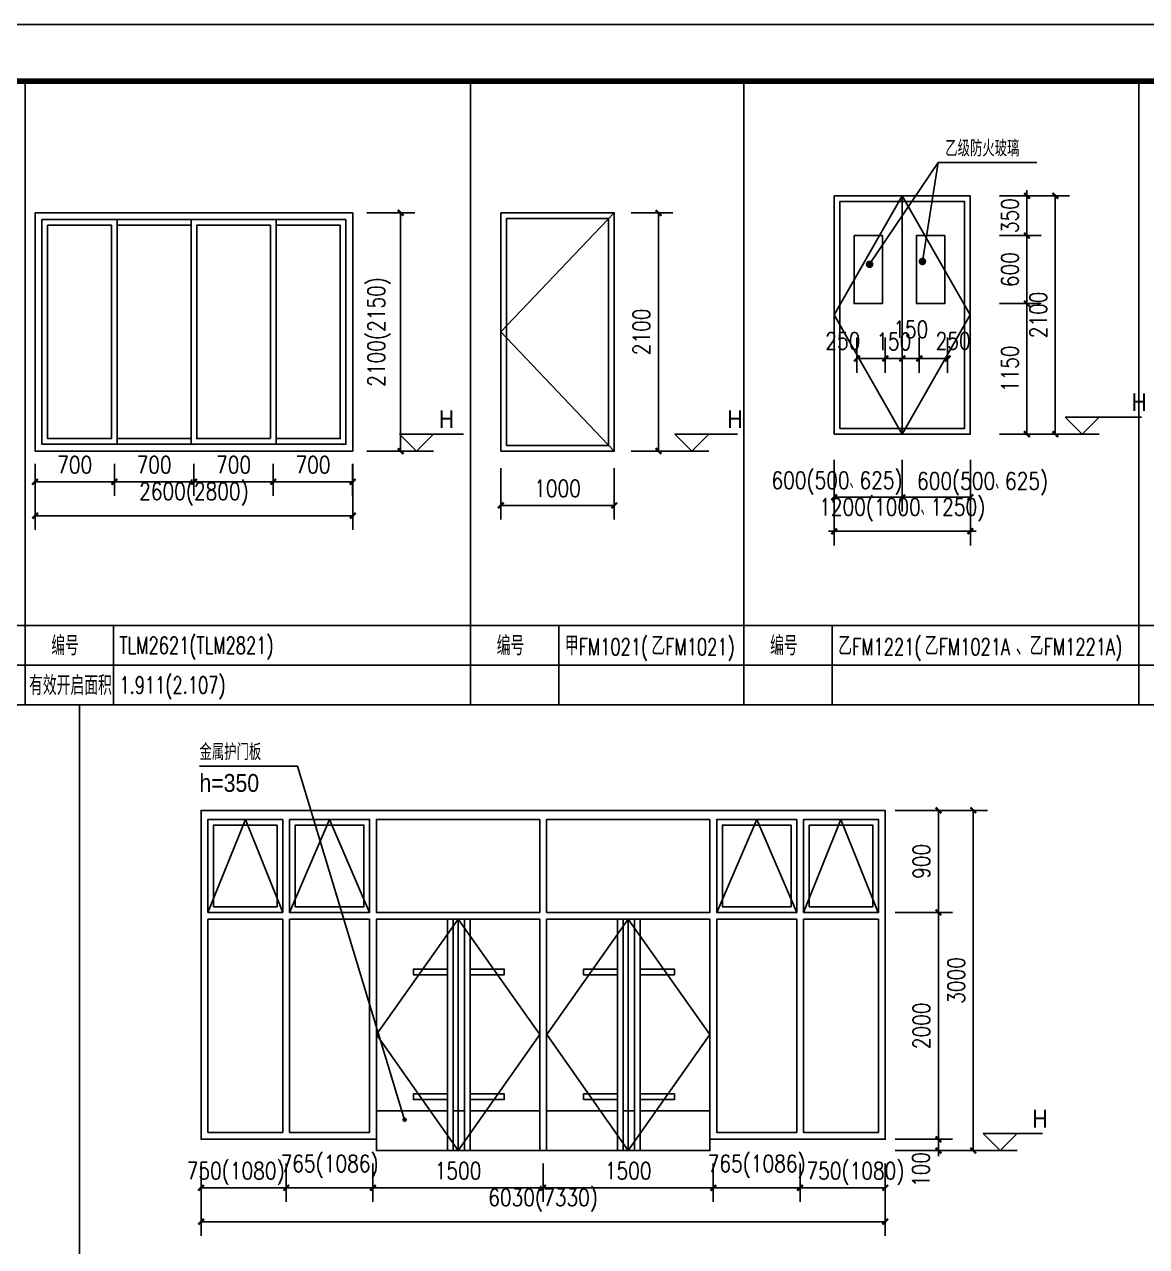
# Model space of a CAD drawing. Extents: x 718358 to 1668613, y -348838 to -159582.
# Drawn here: x 939145 to 949036, y -248117 to -237341 of the extents above; entities that cross this region are included whole.
import ezdxf

# ---------------------------------------------------------------- set-up
doc = ezdxf.new("R2010")
doc.units = 0
doc.header["$LTSCALE"] = 1000
for name, color, linetype in [('建--门窗线', 4, 'Continuous'), ('建-图框', 4, 'Continuous'), ('建-墙体', 2, 'Continuous'), ('建-尺寸', 73, 'Continuous'), ('建-引出', 3, 'Continuous'), ('建-标高', 3, 'Continuous'), ('建-符号', 3, 'Continuous'), ('建-符号说明', 7, 'Continuous'), ('建-表格', 7, 'Continuous'), ('立面中线', 7, 'Continuous')]:
    doc.layers.add(name, color=color, linetype=linetype)
doc.styles.add('_TCH_DIM', font='gt单线西文.shx', dxfattribs={"width": 0.8, "bigfont": 'gt单线中文.shx'})
doc.styles.add('_TCH_WDTABLE', font='SIMPLEX', dxfattribs={"bigfont": 'GBCBIG'})
doc.styles.add('DIM_FONT', font='SIMPLEX.shx', dxfattribs={"width": 0.8, "bigfont": 'GBCBIG.shx'})
doc.dimstyles.new('DIMN50', dxfattribs={"dimscale": 0.5, "dimtxt": 300, "dimasz": 100, "dimexe": 250, "dimexo": 300, "dimgap": 150, "dimtad": 1, "dimdec": 0, "dimzin": 0, "dimdsep": 46, "dimtxsty": 'DIM_FONT', "dimblk": 'ARCHTICK', "dimcen": 0.09, "dimdle": 1, "dimclrt": 7, "dimazin": 2, "dimtfac": 1, "dimtdec": 0, "dimtix": 1, "dimtmove": 2, "dimatfit": 3, "dimldrblk": 'ARCHTICK', "dimfxl": 1, "dimtolj": 1, "dimtzin": 0, "dimarcsym": 0})

# ---------------------------------------------------------------- blocks, each defined once
blk = doc.blocks.new('_ArchTick')
at = {"color": 0, "linetype": 'ByBlock', "const_width": 0.4}
blk.add_lwpolyline([(-0.5, -0.5), (0.5, 0.5)], dxfattribs=at)
blk = doc.blocks.new('*D2385')
at = {"layer": 'Defpoints', "color": 0, "transparency": 16777216}
for p in [(942012, -239003), (942461, -239003), (942012, -241103)]:
    blk.add_point(p, dxfattribs=at)
at = {"layer": '建-尺寸', "color": 0, "lineweight": -2, "transparency": 16777216}
for p, q in [((942162, -239003), (942586, -239003)), ((942461, -241103), (942461, -239002)), ((942162, -241103), (942586, -241103))]:
    blk.add_line(p, q, dxfattribs=at)
at = {"layer": '建-尺寸', "color": 0, "lineweight": -2, "transparency": 16777216, "xscale": 50, "yscale": 50, "zscale": 50}
for p, rotation in [((942461, -239003), 90), ((942461, -241103), 270)]:
    blk.add_blockref('_ArchTick', p, dxfattribs=dict(at, rotation=rotation))
at = {"layer": '建-尺寸', "color": 7, "transparency": 16777216, "insert": (942272, -240053), "char_height": 150, "attachment_point": 5, "rotation": 90, "style": 'DIM_FONT'}
blk.add_mtext('\\A1;2100(2150)', dxfattribs=at)
blk = doc.blocks.new('*D2386')
at = {"layer": 'Defpoints', "color": 0, "transparency": 16777216}
for p in [(941338, -241066), (942038, -241066), (942038, -241374)]:
    blk.add_point(p, dxfattribs=at)
at = {"layer": '建-尺寸', "color": 0, "lineweight": -2, "transparency": 16777216}
for p, q in [((941338, -241216), (941338, -241499)), ((942038, -241216), (942038, -241499)), ((941338, -241374), (942039, -241374))]:
    blk.add_line(p, q, dxfattribs=at)
at = {"layer": '建-尺寸', "color": 0, "lineweight": -2, "transparency": 16777216, "xscale": 50, "yscale": 50, "zscale": 50, "rotation": 180}
blk.add_blockref('_ArchTick', (941338, -241374), dxfattribs=at)
at = {"layer": '建-尺寸', "color": 0, "lineweight": -2, "transparency": 16777216, "xscale": 50, "yscale": 50, "zscale": 50}
blk.add_blockref('_ArchTick', (942038, -241374), dxfattribs=at)
at = {"layer": '建-尺寸', "color": 7, "transparency": 16777216, "insert": (941688, -241224), "char_height": 150, "attachment_point": 5, "style": 'DIM_FONT'}
blk.add_mtext('\\A1;700', dxfattribs=at)
blk = doc.blocks.new('*D2387')
at = {"layer": 'Defpoints', "color": 0, "transparency": 16777216}
for p in [(940639, -241066), (941338, -241066), (941338, -241374)]:
    blk.add_point(p, dxfattribs=at)
at = {"layer": '建-尺寸', "color": 0, "lineweight": -2, "transparency": 16777216}
for p, q in [((940639, -241216), (940639, -241499)), ((941338, -241216), (941338, -241499)), ((940638, -241374), (941339, -241374))]:
    blk.add_line(p, q, dxfattribs=at)
at = {"layer": '建-尺寸', "color": 0, "lineweight": -2, "transparency": 16777216, "xscale": 50, "yscale": 50, "zscale": 50, "rotation": 180}
blk.add_blockref('_ArchTick', (940639, -241374), dxfattribs=at)
at = {"layer": '建-尺寸', "color": 0, "lineweight": -2, "transparency": 16777216, "xscale": 50, "yscale": 50, "zscale": 50}
blk.add_blockref('_ArchTick', (941338, -241374), dxfattribs=at)
at = {"layer": '建-尺寸', "color": 7, "transparency": 16777216, "insert": (940988, -241224), "char_height": 150, "attachment_point": 5, "style": 'DIM_FONT'}
blk.add_mtext('\\A1;700', dxfattribs=at)
blk = doc.blocks.new('*D2388')
at = {"layer": 'Defpoints', "color": 0, "transparency": 16777216}
for p in [(939938, -241066), (940639, -241066), (940639, -241374)]:
    blk.add_point(p, dxfattribs=at)
at = {"layer": '建-尺寸', "color": 0, "lineweight": -2, "transparency": 16777216}
for p, q in [((939938, -241216), (939938, -241499)), ((940639, -241216), (940639, -241499)), ((939938, -241374), (940639, -241374))]:
    blk.add_line(p, q, dxfattribs=at)
at = {"layer": '建-尺寸', "color": 0, "lineweight": -2, "transparency": 16777216, "xscale": 50, "yscale": 50, "zscale": 50, "rotation": 180}
blk.add_blockref('_ArchTick', (939938, -241374), dxfattribs=at)
at = {"layer": '建-尺寸', "color": 0, "lineweight": -2, "transparency": 16777216, "xscale": 50, "yscale": 50, "zscale": 50}
blk.add_blockref('_ArchTick', (940639, -241374), dxfattribs=at)
at = {"layer": '建-尺寸', "color": 7, "transparency": 16777216, "insert": (940288, -241224), "char_height": 150, "attachment_point": 5, "style": 'DIM_FONT'}
blk.add_mtext('\\A1;700', dxfattribs=at)
blk = doc.blocks.new('*D2389')
at = {"layer": 'Defpoints', "color": 0, "transparency": 16777216}
for p in [(939238, -241066), (939938, -241066), (939938, -241374)]:
    blk.add_point(p, dxfattribs=at)
at = {"layer": '建-尺寸', "color": 0, "lineweight": -2, "transparency": 16777216}
for p, q in [((939238, -241216), (939238, -241499)), ((939938, -241216), (939938, -241499)), ((939238, -241374), (939939, -241374))]:
    blk.add_line(p, q, dxfattribs=at)
at = {"layer": '建-尺寸', "color": 0, "lineweight": -2, "transparency": 16777216, "xscale": 50, "yscale": 50, "zscale": 50, "rotation": 180}
blk.add_blockref('_ArchTick', (939238, -241374), dxfattribs=at)
at = {"layer": '建-尺寸', "color": 0, "lineweight": -2, "transparency": 16777216, "xscale": 50, "yscale": 50, "zscale": 50}
blk.add_blockref('_ArchTick', (939938, -241374), dxfattribs=at)
at = {"layer": '建-尺寸', "color": 7, "transparency": 16777216, "insert": (939588, -241224), "char_height": 150, "attachment_point": 5, "style": 'DIM_FONT'}
blk.add_mtext('\\A1;700', dxfattribs=at)
blk = doc.blocks.new('*D2390')
at = {"layer": 'Defpoints', "color": 0, "transparency": 16777216}
for p in [(939239, -241066), (942039, -241066), (942039, -241673)]:
    blk.add_point(p, dxfattribs=at)
at = {"layer": '建-尺寸', "color": 0, "lineweight": -2, "transparency": 16777216}
for p, q in [((939239, -241216), (939239, -241798)), ((942039, -241216), (942039, -241798)), ((939238, -241673), (942039, -241673))]:
    blk.add_line(p, q, dxfattribs=at)
at = {"layer": '建-尺寸', "color": 0, "lineweight": -2, "transparency": 16777216, "xscale": 50, "yscale": 50, "zscale": 50, "rotation": 180}
blk.add_blockref('_ArchTick', (939239, -241673), dxfattribs=at)
at = {"layer": '建-尺寸', "color": 0, "lineweight": -2, "transparency": 16777216, "xscale": 50, "yscale": 50, "zscale": 50}
blk.add_blockref('_ArchTick', (942039, -241673), dxfattribs=at)
at = {"layer": '建-尺寸', "color": 7, "transparency": 16777216, "insert": (940639, -241483), "char_height": 150, "attachment_point": 5, "style": 'DIM_FONT'}
blk.add_mtext('\\A1;2600(2800)', dxfattribs=at)
blk = doc.blocks.new('*D2391')
at = {"layer": 'Defpoints', "color": 0, "transparency": 16777216}
for p in [(943344, -241103), (944344, -241103), (944344, -241582)]:
    blk.add_point(p, dxfattribs=at)
at = {"layer": '建-尺寸', "color": 0, "lineweight": -2, "transparency": 16777216}
for p, q in [((943344, -241253), (943344, -241707)), ((944344, -241253), (944344, -241707)), ((943343, -241582), (944344, -241582))]:
    blk.add_line(p, q, dxfattribs=at)
at = {"layer": '建-尺寸', "color": 0, "lineweight": -2, "transparency": 16777216, "xscale": 50, "yscale": 50, "zscale": 50, "rotation": 180}
blk.add_blockref('_ArchTick', (943344, -241582), dxfattribs=at)
at = {"layer": '建-尺寸', "color": 0, "lineweight": -2, "transparency": 16777216, "xscale": 50, "yscale": 50, "zscale": 50}
blk.add_blockref('_ArchTick', (944344, -241582), dxfattribs=at)
at = {"layer": '建-尺寸', "color": 7, "transparency": 16777216, "insert": (943844, -241432), "char_height": 150, "attachment_point": 5, "style": 'DIM_FONT'}
blk.add_mtext('\\A1;1000', dxfattribs=at)
blk = doc.blocks.new('*D2392')
at = {"layer": 'Defpoints', "color": 0, "transparency": 16777216}
for p in [(944344, -239003), (944734, -239003), (944344, -241103)]:
    blk.add_point(p, dxfattribs=at)
at = {"layer": '建-尺寸', "color": 0, "lineweight": -2, "transparency": 16777216}
for p, q in [((944494, -239003), (944859, -239003)), ((944734, -241103), (944734, -239002)), ((944494, -241103), (944859, -241103))]:
    blk.add_line(p, q, dxfattribs=at)
at = {"layer": '建-尺寸', "color": 0, "lineweight": -2, "transparency": 16777216, "xscale": 50, "yscale": 50, "zscale": 50}
for p, rotation in [((944734, -239003), 90), ((944734, -241103), 270)]:
    blk.add_blockref('_ArchTick', p, dxfattribs=dict(at, rotation=rotation))
at = {"layer": '建-尺寸', "color": 7, "transparency": 16777216, "insert": (944584, -240053), "char_height": 150, "attachment_point": 5, "rotation": 90, "style": 'DIM_FONT'}
blk.add_mtext('\\A1;2100', dxfattribs=at)
blk = doc.blocks.new('*D2393')
at = {"layer": 'Defpoints', "color": 0, "transparency": 16777216}
for p in [(947841, -238853), (948232, -238853), (947841, -240953)]:
    blk.add_point(p, dxfattribs=at)
at = {"layer": '建-尺寸', "color": 0, "lineweight": -2, "transparency": 16777216}
for p, q in [((947991, -238853), (948357, -238853)), ((948232, -240953), (948232, -238852)), ((947991, -240953), (948357, -240953))]:
    blk.add_line(p, q, dxfattribs=at)
at = {"layer": '建-尺寸', "color": 0, "lineweight": -2, "transparency": 16777216, "xscale": 50, "yscale": 50, "zscale": 50}
for p, rotation in [((948232, -238853), 90), ((948232, -240953), 270)]:
    blk.add_blockref('_ArchTick', p, dxfattribs=dict(at, rotation=rotation))
at = {"layer": '建-尺寸', "color": 7, "transparency": 16777216, "insert": (948082, -239903), "char_height": 150, "attachment_point": 5, "rotation": 90, "style": 'DIM_FONT'}
blk.add_mtext('\\A1;2100', dxfattribs=at)
blk = doc.blocks.new('*D2394')
at = {"layer": 'Defpoints', "color": 0, "transparency": 16777216}
for p in [(946883, -241029), (947483, -241029), (947483, -241511)]:
    blk.add_point(p, dxfattribs=at)
at = {"layer": '建-尺寸', "color": 0, "lineweight": -2, "transparency": 16777216}
for p, q in [((946883, -241179), (946883, -241636)), ((947483, -241179), (947483, -241636)), ((946882, -241511), (947483, -241511))]:
    blk.add_line(p, q, dxfattribs=at)
at = {"layer": '建-尺寸', "color": 0, "lineweight": -2, "transparency": 16777216, "xscale": 50, "yscale": 50, "zscale": 50, "rotation": 180}
blk.add_blockref('_ArchTick', (946883, -241511), dxfattribs=at)
at = {"layer": '建-尺寸', "color": 0, "lineweight": -2, "transparency": 16777216, "xscale": 50, "yscale": 50, "zscale": 50}
blk.add_blockref('_ArchTick', (947483, -241511), dxfattribs=at)
at = {"layer": '建-尺寸', "color": 7, "transparency": 16777216, "insert": (947591, -241392), "char_height": 150, "attachment_point": 5, "style": 'DIM_FONT'}
blk.add_mtext('\\A1;600(500、625)', dxfattribs=at)
blk = doc.blocks.new('*D2395')
at = {"layer": 'Defpoints', "color": 0, "transparency": 16777216}
for p in [(946283, -241029), (946883, -241029), (946883, -241511)]:
    blk.add_point(p, dxfattribs=at)
at = {"layer": '建-尺寸', "color": 0, "lineweight": -2, "transparency": 16777216}
for p, q in [((946283, -241179), (946283, -241636)), ((946883, -241179), (946883, -241636)), ((946282, -241511), (946883, -241511))]:
    blk.add_line(p, q, dxfattribs=at)
at = {"layer": '建-尺寸', "color": 0, "lineweight": -2, "transparency": 16777216, "xscale": 50, "yscale": 50, "zscale": 50, "rotation": 180}
blk.add_blockref('_ArchTick', (946283, -241511), dxfattribs=at)
at = {"layer": '建-尺寸', "color": 0, "lineweight": -2, "transparency": 16777216, "xscale": 50, "yscale": 50, "zscale": 50}
blk.add_blockref('_ArchTick', (946883, -241511), dxfattribs=at)
at = {"layer": '建-尺寸', "color": 7, "transparency": 16777216, "insert": (946308, -241386), "char_height": 150, "attachment_point": 5, "style": 'DIM_FONT'}
blk.add_mtext('\\A1;600(500、625)', dxfattribs=at)
blk = doc.blocks.new('*D2396')
at = {"layer": 'Defpoints', "color": 0, "transparency": 16777216}
for p in [(946283, -241029), (947483, -241029), (947483, -241810)]:
    blk.add_point(p, dxfattribs=at)
at = {"layer": '建-尺寸', "color": 0, "lineweight": -2, "transparency": 16777216}
for p, q in [((946283, -241179), (946283, -241935)), ((947483, -241179), (947483, -241935)), ((946283, -241810), (946233, -241810)), ((946283, -241810), (947483, -241810)), ((947483, -241810), (947533, -241810))]:
    blk.add_line(p, q, dxfattribs=at)
at = {"layer": '建-尺寸', "color": 0, "lineweight": -2, "transparency": 16777216, "xscale": 50, "yscale": 50, "zscale": 50}
blk.add_blockref('_ArchTick', (946283, -241810), dxfattribs=at)
at = {"layer": '建-尺寸', "color": 0, "lineweight": -2, "transparency": 16777216, "xscale": 50, "yscale": 50, "zscale": 50, "rotation": 180}
blk.add_blockref('_ArchTick', (947483, -241810), dxfattribs=at)
at = {"layer": '建-尺寸', "color": 7, "transparency": 16777216, "insert": (946883, -241621), "char_height": 150, "attachment_point": 5, "style": 'DIM_FONT'}
blk.add_mtext('\\A1;1200(1000、1250)', dxfattribs=at)
blk = doc.blocks.new('*D2431')
at = {"layer": 'Defpoints', "color": 0, "transparency": 16777216}
for p in [(945982, -247236), (946732, -247236), (946732, -247599)]:
    blk.add_point(p, dxfattribs=at)
at = {"layer": '建-尺寸', "color": 0, "lineweight": -2, "transparency": 16777216}
for p, q in [((945982, -247386), (945982, -247724)), ((946732, -247386), (946732, -247724)), ((945982, -247599), (946733, -247599))]:
    blk.add_line(p, q, dxfattribs=at)
at = {"layer": '建-尺寸', "color": 0, "lineweight": -2, "transparency": 16777216, "xscale": 50, "yscale": 50, "zscale": 50, "rotation": 180}
blk.add_blockref('_ArchTick', (945982, -247599), dxfattribs=at)
at = {"layer": '建-尺寸', "color": 0, "lineweight": -2, "transparency": 16777216, "xscale": 50, "yscale": 50, "zscale": 50}
blk.add_blockref('_ArchTick', (946732, -247599), dxfattribs=at)
at = {"layer": '建-尺寸', "color": 7, "transparency": 16777216, "insert": (946470, -247474), "char_height": 150, "attachment_point": 5, "style": 'DIM_FONT'}
blk.add_mtext('\\A1;750(1080)', dxfattribs=at)
blk = doc.blocks.new('*D2432')
at = {"layer": 'Defpoints', "color": 0, "transparency": 16777216}
for p in [(945217, -247236), (945982, -247236), (945982, -247599)]:
    blk.add_point(p, dxfattribs=at)
at = {"layer": '建-尺寸', "color": 0, "lineweight": -2, "transparency": 16777216}
for p, q in [((945217, -247386), (945217, -247724)), ((945982, -247386), (945982, -247724)), ((945217, -247599), (945167, -247599)), ((945217, -247599), (945982, -247599)), ((945982, -247599), (946032, -247599))]:
    blk.add_line(p, q, dxfattribs=at)
at = {"layer": '建-尺寸', "color": 0, "lineweight": -2, "transparency": 16777216, "xscale": 50, "yscale": 50, "zscale": 50}
blk.add_blockref('_ArchTick', (945217, -247599), dxfattribs=at)
at = {"layer": '建-尺寸', "color": 0, "lineweight": -2, "transparency": 16777216, "xscale": 50, "yscale": 50, "zscale": 50, "rotation": 180}
blk.add_blockref('_ArchTick', (945982, -247599), dxfattribs=at)
at = {"layer": '建-尺寸', "color": 7, "transparency": 16777216, "insert": (945600, -247410), "char_height": 150, "attachment_point": 5, "style": 'DIM_FONT'}
blk.add_mtext('\\A1;765(1086)', dxfattribs=at)
blk = doc.blocks.new('*D2433')
at = {"layer": 'Defpoints', "color": 0, "transparency": 16777216}
for p in [(943717, -247236), (945217, -247236), (945217, -247599)]:
    blk.add_point(p, dxfattribs=at)
at = {"layer": '建-尺寸', "color": 0, "lineweight": -2, "transparency": 16777216}
for p, q in [((943717, -247386), (943717, -247724)), ((945217, -247386), (945217, -247724)), ((943717, -247599), (945218, -247599))]:
    blk.add_line(p, q, dxfattribs=at)
at = {"layer": '建-尺寸', "color": 0, "lineweight": -2, "transparency": 16777216, "xscale": 50, "yscale": 50, "zscale": 50, "rotation": 180}
blk.add_blockref('_ArchTick', (943717, -247599), dxfattribs=at)
at = {"layer": '建-尺寸', "color": 0, "lineweight": -2, "transparency": 16777216, "xscale": 50, "yscale": 50, "zscale": 50}
blk.add_blockref('_ArchTick', (945217, -247599), dxfattribs=at)
at = {"layer": '建-尺寸', "color": 7, "transparency": 16777216, "insert": (944467, -247449), "char_height": 150, "attachment_point": 5, "style": 'DIM_FONT'}
blk.add_mtext('\\A1;1500', dxfattribs=at)
blk = doc.blocks.new('*D2434')
at = {"layer": 'Defpoints', "color": 0, "transparency": 16777216}
for p in [(942217, -247236), (943717, -247236), (943717, -247599)]:
    blk.add_point(p, dxfattribs=at)
at = {"layer": '建-尺寸', "color": 0, "lineweight": -2, "transparency": 16777216}
for p, q in [((942217, -247386), (942217, -247724)), ((943717, -247386), (943717, -247724)), ((942217, -247599), (943718, -247599))]:
    blk.add_line(p, q, dxfattribs=at)
at = {"layer": '建-尺寸', "color": 0, "lineweight": -2, "transparency": 16777216, "xscale": 50, "yscale": 50, "zscale": 50, "rotation": 180}
blk.add_blockref('_ArchTick', (942217, -247599), dxfattribs=at)
at = {"layer": '建-尺寸', "color": 0, "lineweight": -2, "transparency": 16777216, "xscale": 50, "yscale": 50, "zscale": 50}
blk.add_blockref('_ArchTick', (943717, -247599), dxfattribs=at)
at = {"layer": '建-尺寸', "color": 7, "transparency": 16777216, "insert": (942967, -247449), "char_height": 150, "attachment_point": 5, "style": 'DIM_FONT'}
blk.add_mtext('\\A1;1500', dxfattribs=at)
blk = doc.blocks.new('*D2435')
at = {"layer": 'Defpoints', "color": 0, "transparency": 16777216}
for p in [(941452, -247236), (942217, -247236), (942217, -247599)]:
    blk.add_point(p, dxfattribs=at)
at = {"layer": '建-尺寸', "color": 0, "lineweight": -2, "transparency": 16777216}
for p, q in [((941452, -247386), (941452, -247724)), ((942217, -247386), (942217, -247724)), ((941452, -247599), (941402, -247599)), ((941452, -247599), (942217, -247599)), ((942217, -247599), (942267, -247599))]:
    blk.add_line(p, q, dxfattribs=at)
at = {"layer": '建-尺寸', "color": 0, "lineweight": -2, "transparency": 16777216, "xscale": 50, "yscale": 50, "zscale": 50}
blk.add_blockref('_ArchTick', (941452, -247599), dxfattribs=at)
at = {"layer": '建-尺寸', "color": 0, "lineweight": -2, "transparency": 16777216, "xscale": 50, "yscale": 50, "zscale": 50, "rotation": 180}
blk.add_blockref('_ArchTick', (942217, -247599), dxfattribs=at)
at = {"layer": '建-尺寸', "color": 7, "transparency": 16777216, "insert": (941835, -247410), "char_height": 150, "attachment_point": 5, "style": 'DIM_FONT'}
blk.add_mtext('\\A1;765(1086)', dxfattribs=at)
blk = doc.blocks.new('*D2436')
at = {"layer": 'Defpoints', "color": 0, "transparency": 16777216}
for p in [(940702, -247236), (941452, -247236), (941452, -247599)]:
    blk.add_point(p, dxfattribs=at)
at = {"layer": '建-尺寸', "color": 0, "lineweight": -2, "transparency": 16777216}
for p, q in [((940702, -247386), (940702, -247724)), ((941452, -247386), (941452, -247724)), ((940702, -247599), (941453, -247599))]:
    blk.add_line(p, q, dxfattribs=at)
at = {"layer": '建-尺寸', "color": 0, "lineweight": -2, "transparency": 16777216, "xscale": 50, "yscale": 50, "zscale": 50, "rotation": 180}
blk.add_blockref('_ArchTick', (940702, -247599), dxfattribs=at)
at = {"layer": '建-尺寸', "color": 0, "lineweight": -2, "transparency": 16777216, "xscale": 50, "yscale": 50, "zscale": 50}
blk.add_blockref('_ArchTick', (941452, -247599), dxfattribs=at)
at = {"layer": '建-尺寸', "color": 7, "transparency": 16777216, "insert": (941007, -247474), "char_height": 150, "attachment_point": 5, "style": 'DIM_FONT'}
blk.add_mtext('\\A1;750(1080)', dxfattribs=at)
blk = doc.blocks.new('*D2437')
at = {"layer": 'Defpoints', "color": 0, "transparency": 16777216}
for p in [(946671, -247171), (947202, -247171), (946671, -247271)]:
    blk.add_point(p, dxfattribs=at)
at = {"layer": '建-尺寸', "color": 0, "lineweight": -2, "transparency": 16777216}
for p, q in [((946821, -247171), (947327, -247171)), ((947202, -247171), (947202, -247121)), ((947202, -247271), (947202, -247171)), ((946821, -247271), (947327, -247271)), ((947202, -247271), (947202, -247321))]:
    blk.add_line(p, q, dxfattribs=at)
at = {"layer": '建-尺寸', "color": 0, "lineweight": -2, "transparency": 16777216, "xscale": 50, "yscale": 50, "zscale": 50}
for p, rotation in [((947202, -247171), 270), ((947202, -247271), 90)]:
    blk.add_blockref('_ArchTick', p, dxfattribs=dict(at, rotation=rotation))
at = {"layer": '建-尺寸', "color": 7, "transparency": 16777216, "insert": (947047, -247438), "char_height": 150, "attachment_point": 5, "rotation": 90, "style": 'DIM_FONT'}
blk.add_mtext('\\A1;100', dxfattribs=at)
blk = doc.blocks.new('*D2438')
at = {"layer": 'Defpoints', "color": 0, "transparency": 16777216}
for p in [(946671, -245171), (947202, -245171), (946671, -247171)]:
    blk.add_point(p, dxfattribs=at)
at = {"layer": '建-尺寸', "color": 0, "lineweight": -2, "transparency": 16777216}
for p, q in [((946821, -245171), (947327, -245171)), ((947202, -247172), (947202, -245171)), ((946821, -247171), (947327, -247171))]:
    blk.add_line(p, q, dxfattribs=at)
at = {"layer": '建-尺寸', "color": 0, "lineweight": -2, "transparency": 16777216, "xscale": 50, "yscale": 50, "zscale": 50}
for p, rotation in [((947202, -245171), 90), ((947202, -247171), 270)]:
    blk.add_blockref('_ArchTick', p, dxfattribs=dict(at, rotation=rotation))
at = {"layer": '建-尺寸', "color": 7, "transparency": 16777216, "insert": (947052, -246171), "char_height": 150, "attachment_point": 5, "rotation": 90, "style": 'DIM_FONT'}
blk.add_mtext('\\A1;2000', dxfattribs=at)
blk = doc.blocks.new('*D2439')
at = {"layer": 'Defpoints', "color": 0, "transparency": 16777216}
for p in [(946671, -244271), (947202, -244271), (946671, -245171)]:
    blk.add_point(p, dxfattribs=at)
at = {"layer": '建-尺寸', "color": 0, "lineweight": -2, "transparency": 16777216}
for p, q in [((946821, -244271), (947327, -244271)), ((947202, -245172), (947202, -244271)), ((946821, -245171), (947327, -245171))]:
    blk.add_line(p, q, dxfattribs=at)
at = {"layer": '建-尺寸', "color": 0, "lineweight": -2, "transparency": 16777216, "xscale": 50, "yscale": 50, "zscale": 50}
for p, rotation in [((947202, -244271), 90), ((947202, -245171), 270)]:
    blk.add_blockref('_ArchTick', p, dxfattribs=dict(at, rotation=rotation))
at = {"layer": '建-尺寸', "color": 7, "transparency": 16777216, "insert": (947052, -244721), "char_height": 150, "attachment_point": 5, "rotation": 90, "style": 'DIM_FONT'}
blk.add_mtext('\\A1;900', dxfattribs=at)
blk = doc.blocks.new('*D2440')
at = {"layer": 'Defpoints', "color": 0, "transparency": 16777216}
for p in [(946978, -244271), (947509, -244271), (946978, -247271)]:
    blk.add_point(p, dxfattribs=at)
at = {"layer": '建-尺寸', "color": 0, "lineweight": -2, "transparency": 16777216}
for p, q in [((947128, -244271), (947634, -244271)), ((947509, -247272), (947509, -244271)), ((947128, -247271), (947634, -247271))]:
    blk.add_line(p, q, dxfattribs=at)
at = {"layer": '建-尺寸', "color": 0, "lineweight": -2, "transparency": 16777216, "xscale": 50, "yscale": 50, "zscale": 50}
for p, rotation in [((947509, -244271), 90), ((947509, -247271), 270)]:
    blk.add_blockref('_ArchTick', p, dxfattribs=dict(at, rotation=rotation))
at = {"layer": '建-尺寸', "color": 7, "transparency": 16777216, "insert": (947359, -245771), "char_height": 150, "attachment_point": 5, "rotation": 90, "style": 'DIM_FONT'}
blk.add_mtext('\\A1;3000', dxfattribs=at)
blk = doc.blocks.new('*D2441')
at = {"layer": 'Defpoints', "color": 0, "transparency": 16777216}
for p in [(940702, -247385), (946732, -247385), (946732, -247898)]:
    blk.add_point(p, dxfattribs=at)
at = {"layer": '建-尺寸', "color": 0, "lineweight": -2, "transparency": 16777216}
for p, q in [((940702, -247535), (940702, -248023)), ((946732, -247535), (946732, -248023)), ((940702, -247898), (946733, -247898))]:
    blk.add_line(p, q, dxfattribs=at)
at = {"layer": '建-尺寸', "color": 0, "lineweight": -2, "transparency": 16777216, "xscale": 50, "yscale": 50, "zscale": 50, "rotation": 180}
blk.add_blockref('_ArchTick', (940702, -247898), dxfattribs=at)
at = {"layer": '建-尺寸', "color": 0, "lineweight": -2, "transparency": 16777216, "xscale": 50, "yscale": 50, "zscale": 50}
blk.add_blockref('_ArchTick', (946732, -247898), dxfattribs=at)
at = {"layer": '建-尺寸', "color": 7, "transparency": 16777216, "insert": (943717, -247709), "char_height": 150, "attachment_point": 5, "style": 'DIM_FONT'}
blk.add_mtext('\\A1;6030(7330)', dxfattribs=at)
blk = doc.blocks.new('*D2753')
at = {"layer": 'Defpoints', "color": 0, "transparency": 16777216}
for p in [(946483, -239953), (946733, -239953), (946733, -240287)]:
    blk.add_point(p, dxfattribs=at)
at = {"layer": '建-尺寸', "color": 0, "lineweight": -2, "transparency": 16777216}
for p, q in [((946483, -240103), (946483, -240412)), ((946733, -240103), (946733, -240412)), ((946482, -240287), (946733, -240287))]:
    blk.add_line(p, q, dxfattribs=at)
at = {"layer": '建-尺寸', "color": 0, "lineweight": -2, "transparency": 16777216, "xscale": 50, "yscale": 50, "zscale": 50, "rotation": 180}
blk.add_blockref('_ArchTick', (946483, -240287), dxfattribs=at)
at = {"layer": '建-尺寸', "color": 0, "lineweight": -2, "transparency": 16777216, "xscale": 50, "yscale": 50, "zscale": 50}
blk.add_blockref('_ArchTick', (946733, -240287), dxfattribs=at)
at = {"layer": '建-尺寸', "color": 7, "transparency": 16777216, "insert": (946359, -240132), "char_height": 150, "attachment_point": 5, "style": 'DIM_FONT'}
blk.add_mtext('\\A1;250', dxfattribs=at)
blk = doc.blocks.new('*D2754')
at = {"layer": 'Defpoints', "color": 0, "transparency": 16777216}
for p in [(946733, -239953), (946883, -239953), (946883, -240287)]:
    blk.add_point(p, dxfattribs=at)
at = {"layer": '建-尺寸', "color": 0, "lineweight": -2, "transparency": 16777216}
for p, q in [((946733, -240103), (946733, -240412)), ((946883, -240103), (946883, -240412)), ((946733, -240287), (946683, -240287)), ((946733, -240287), (946883, -240287)), ((946883, -240287), (946933, -240287))]:
    blk.add_line(p, q, dxfattribs=at)
at = {"layer": '建-尺寸', "color": 0, "lineweight": -2, "transparency": 16777216, "xscale": 50, "yscale": 50, "zscale": 50}
blk.add_blockref('_ArchTick', (946733, -240287), dxfattribs=at)
at = {"layer": '建-尺寸', "color": 0, "lineweight": -2, "transparency": 16777216, "xscale": 50, "yscale": 50, "zscale": 50, "rotation": 180}
blk.add_blockref('_ArchTick', (946883, -240287), dxfattribs=at)
at = {"layer": '建-尺寸', "color": 7, "transparency": 16777216, "insert": (946808, -240137), "char_height": 150, "attachment_point": 5, "style": 'DIM_FONT'}
blk.add_mtext('\\A1;150', dxfattribs=at)
blk = doc.blocks.new('*D2755')
at = {"layer": 'Defpoints', "color": 0, "transparency": 16777216}
for p in [(946883, -239953), (947033, -239953), (947033, -240287)]:
    blk.add_point(p, dxfattribs=at)
at = {"layer": '建-尺寸', "color": 0, "lineweight": -2, "transparency": 16777216}
for p, q in [((946883, -240103), (946883, -240412)), ((947033, -240103), (947033, -240412)), ((946883, -240287), (946833, -240287)), ((946883, -240287), (947033, -240287)), ((947033, -240287), (947083, -240287))]:
    blk.add_line(p, q, dxfattribs=at)
at = {"layer": '建-尺寸', "color": 0, "lineweight": -2, "transparency": 16777216, "xscale": 50, "yscale": 50, "zscale": 50}
blk.add_blockref('_ArchTick', (946883, -240287), dxfattribs=at)
at = {"layer": '建-尺寸', "color": 0, "lineweight": -2, "transparency": 16777216, "xscale": 50, "yscale": 50, "zscale": 50, "rotation": 180}
blk.add_blockref('_ArchTick', (947033, -240287), dxfattribs=at)
at = {"layer": '建-尺寸', "color": 7, "transparency": 16777216, "insert": (946958, -240030), "char_height": 150, "attachment_point": 5, "style": 'DIM_FONT'}
blk.add_mtext('\\A1;150', dxfattribs=at)
blk = doc.blocks.new('*D2756')
at = {"layer": 'Defpoints', "color": 0, "transparency": 16777216}
for p in [(947033, -239953), (947283, -239953), (947283, -240287)]:
    blk.add_point(p, dxfattribs=at)
at = {"layer": '建-尺寸', "color": 0, "lineweight": -2, "transparency": 16777216}
for p, q in [((947033, -240103), (947033, -240412)), ((947283, -240103), (947283, -240412)), ((947032, -240287), (947283, -240287))]:
    blk.add_line(p, q, dxfattribs=at)
at = {"layer": '建-尺寸', "color": 0, "lineweight": -2, "transparency": 16777216, "xscale": 50, "yscale": 50, "zscale": 50, "rotation": 180}
blk.add_blockref('_ArchTick', (947033, -240287), dxfattribs=at)
at = {"layer": '建-尺寸', "color": 0, "lineweight": -2, "transparency": 16777216, "xscale": 50, "yscale": 50, "zscale": 50}
blk.add_blockref('_ArchTick', (947283, -240287), dxfattribs=at)
at = {"layer": '建-尺寸', "color": 7, "transparency": 16777216, "insert": (947331, -240132), "char_height": 150, "attachment_point": 5, "style": 'DIM_FONT'}
blk.add_mtext('\\A1;250', dxfattribs=at)
blk = doc.blocks.new('*D3420')
at = {"layer": 'Defpoints', "color": 0, "transparency": 16777216}
for p in [(947591, -239803), (947982, -239803), (947591, -240953)]:
    blk.add_point(p, dxfattribs=at)
at = {"layer": '建-尺寸', "color": 0, "lineweight": -2, "transparency": 16777216}
for p, q in [((947741, -239803), (948107, -239803)), ((947982, -240953), (947982, -239802)), ((947741, -240953), (948107, -240953))]:
    blk.add_line(p, q, dxfattribs=at)
at = {"layer": '建-尺寸', "color": 0, "lineweight": -2, "transparency": 16777216, "xscale": 50, "yscale": 50, "zscale": 50}
for p, rotation in [((947982, -239803), 90), ((947982, -240953), 270)]:
    blk.add_blockref('_ArchTick', p, dxfattribs=dict(at, rotation=rotation))
at = {"layer": '建-尺寸', "color": 7, "transparency": 16777216, "insert": (947832, -240378), "char_height": 150, "attachment_point": 5, "rotation": 90, "style": 'DIM_FONT'}
blk.add_mtext('\\A1;1150', dxfattribs=at)
blk = doc.blocks.new('*D3421')
at = {"layer": 'Defpoints', "color": 0, "transparency": 16777216}
for p in [(947591, -239203), (947982, -239203), (947591, -239803)]:
    blk.add_point(p, dxfattribs=at)
at = {"layer": '建-尺寸', "color": 0, "lineweight": -2, "transparency": 16777216}
for p, q in [((947741, -239203), (948107, -239203)), ((947982, -239803), (947982, -239202)), ((947741, -239803), (948107, -239803))]:
    blk.add_line(p, q, dxfattribs=at)
at = {"layer": '建-尺寸', "color": 0, "lineweight": -2, "transparency": 16777216, "xscale": 50, "yscale": 50, "zscale": 50}
for p, rotation in [((947982, -239203), 90), ((947982, -239803), 270)]:
    blk.add_blockref('_ArchTick', p, dxfattribs=dict(at, rotation=rotation))
at = {"layer": '建-尺寸', "color": 7, "transparency": 16777216, "insert": (947832, -239503), "char_height": 150, "attachment_point": 5, "rotation": 90, "style": 'DIM_FONT'}
blk.add_mtext('\\A1;600', dxfattribs=at)
blk = doc.blocks.new('*D3422')
at = {"layer": 'Defpoints', "color": 0, "transparency": 16777216}
for p in [(947591, -238853), (947982, -238853), (947591, -239203)]:
    blk.add_point(p, dxfattribs=at)
at = {"layer": '建-尺寸', "color": 0, "lineweight": -2, "transparency": 16777216}
for p, q in [((947741, -238853), (948107, -238853)), ((947982, -238853), (947982, -238803)), ((947982, -239203), (947982, -238853)), ((947741, -239203), (948107, -239203)), ((947982, -239203), (947982, -239253))]:
    blk.add_line(p, q, dxfattribs=at)
at = {"layer": '建-尺寸', "color": 0, "lineweight": -2, "transparency": 16777216, "xscale": 50, "yscale": 50, "zscale": 50}
for p, rotation in [((947982, -238853), 270), ((947982, -239203), 90)]:
    blk.add_blockref('_ArchTick', p, dxfattribs=dict(at, rotation=rotation))
at = {"layer": '建-尺寸', "color": 7, "transparency": 16777216, "insert": (947832, -239028), "char_height": 150, "attachment_point": 5, "rotation": 90, "style": 'DIM_FONT'}
blk.add_mtext('\\A1;350', dxfattribs=at)

msp = doc.modelspace()

# ---------------------------------------------------------------- linework, layer by layer
at = {"layer": '建--门窗线'}
for p, q in [((946882.8, -240952.7), (946882.8, -238852.7)), ((944343.7, -239002.7), (943343.7, -240052.7)), ((941978.5, -241042.7), (941978.5, -239062.7)), ((943343.7, -240052.7), (944343.7, -241102.7))]:
    msp.add_line(p, q, dxfattribs=at)
for points in [[(946882.8, -238852.7), (946282.8, -239902.7), (946882.8, -240952.7)], [(946882.8, -238852.7), (947482.8, -239902.7), (946882.8, -240952.7)], [(940762.4, -245171.2), (941092.4, -244351.2), (941422.4, -245171.2)], [(941482.4, -245171.2), (941834.9, -244351.2), (942187.4, -245171.2)], [(945247.4, -245171.2), (945599.9, -244351.2), (945952.4, -245171.2)], [(946012.4, -245171.2), (946342.4, -244351.2), (946671.2, -245171.2)], [(943687.4, -247271.2), (943687.4, -245231.2), (942247.4, -245231.2), (942247.4, -247271.2), (942247.4, -245231.2), (943687.4, -245231.2)], [(942967.4, -245231.2), (942967.4, -247271.2), (942248.7, -246246.2), (942967.4, -245231.2), (943687.4, -246246.2), (942967.4, -247271.2)], [(942873.7, -245231.2), (942873.7, -247271.2)], [(942923.7, -245231.2), (942923.7, -247271.2)], [(943023.7, -245231.2), (943023.7, -247271.2)], [(943073.7, -245231.2), (943073.7, -247271.2)], [(943747.4, -245231.2), (945187.4, -245231.2), (945187.4, -247171.2), (945187.4, -245231.2), (943747.4, -245231.2), (943747.4, -247271.2)], [(944467.4, -245231.2), (944467.4, -247271.2), (943748.7, -246246.2), (944467.4, -245231.2), (945187.4, -246246.2), (944467.4, -247271.2)], [(944373.7, -245231.2), (944373.7, -247271.2)], [(944423.7, -245231.2), (944423.7, -247271.2)], [(944523.7, -245231.2), (944523.7, -247271.2)], [(944573.7, -245231.2), (944573.7, -247271.2)], [(942873.7, -245721.2), (942573.7, -245721.2), (942573.7, -245671.2), (942873.7, -245671.2)], [(943073.7, -245721.2), (943373.7, -245721.2), (943373.7, -245671.2), (943073.7, -245671.2)], [(944373.7, -245721.2), (944073.7, -245721.2), (944073.7, -245671.2), (944373.7, -245671.2)], [(944573.7, -245721.2), (944873.7, -245721.2), (944873.7, -245671.2), (944573.7, -245671.2)], [(942873.7, -246821.2), (942573.7, -246821.2), (942573.7, -246771.2), (942873.7, -246771.2)], [(943073.7, -246771.2), (943373.7, -246771.2), (943373.7, -246821.2), (943073.7, -246821.2)], [(944373.7, -246821.2), (944073.7, -246821.2), (944073.7, -246771.2), (944373.7, -246771.2)], [(944573.7, -246771.2), (944873.7, -246771.2), (944873.7, -246821.2), (944573.7, -246821.2)], [(942873.7, -246921.2), (942247.4, -246921.2)], [(943023.7, -246921.2), (942923.7, -246921.2)], [(943687.4, -246921.2), (943073.7, -246921.2)], [(944373.7, -246921.2), (943747.4, -246921.2)], [(944523.7, -246921.2), (944423.7, -246921.2)], [(945187.4, -246921.2), (944573.7, -246921.2)]]:
    msp.add_lwpolyline(points, dxfattribs=at)
for points in [[(946332.8, -240902.7), (946332.8, -238902.7), (947432.8, -238902.7), (947432.8, -240902.7)], [(941978.5, -241042.7), (939298.5, -241042.7), (939298.5, -239062.7), (941978.5, -239062.7)], [(939298.5, -239062.7), (939963.5, -239062.7), (939963.5, -241042.7), (939298.5, -241042.7)], [(939348.5, -239112.7), (939913.5, -239112.7), (939913.5, -240992.7), (939348.5, -240992.7)], [(939963.5, -241042.7), (940613.5, -241042.7), (940613.5, -239062.7), (939963.5, -239062.7)], [(939963.5, -240992.7), (940613.5, -240992.7), (940613.5, -239112.7), (939963.5, -239112.7)], [(941363.5, -241042.7), (940613.5, -241042.7), (940613.5, -239062.7), (941363.5, -239062.7)], [(941313.5, -240992.7), (940663.5, -240992.7), (940663.5, -239112.7), (941313.5, -239112.7)], [(941978.5, -239062.7), (941363.5, -239062.7), (941363.5, -241042.7), (941978.5, -241042.7)], [(941928.5, -239112.7), (941363.5, -239112.7), (941363.5, -240992.7), (941928.5, -240992.7)], [(943393.7, -241052.7), (943393.7, -239052.7), (944293.7, -239052.7), (944293.7, -241052.7)], [(946707.8, -239202.7), (946457.8, -239202.7), (946457.8, -239802.7), (946707.8, -239802.7)], [(947007.8, -239202.7), (947257.8, -239202.7), (947257.8, -239802.7), (947007.8, -239802.7)], [(941422.4, -244351.2), (940762.4, -244351.2), (940762.4, -245171.2), (941422.4, -245171.2)], [(941482.4, -244351.2), (942187.4, -244351.2), (942187.4, -245171.2), (941482.4, -245171.2)], [(943687.4, -244351.2), (942247.4, -244351.2), (942247.4, -245171.2), (943687.4, -245171.2)], [(945187.4, -244351.2), (943747.4, -244351.2), (943747.4, -245171.2), (945187.4, -245171.2)], [(945952.4, -244351.2), (945247.4, -244351.2), (945247.4, -245171.2), (945952.4, -245171.2)], [(946012.4, -244351.2), (946672.4, -244351.2), (946672.4, -245171.2), (946012.4, -245171.2)], [(941372.4, -244401.2), (940812.4, -244401.2), (940812.4, -245121.2), (941372.4, -245121.2)], [(941532.4, -244401.2), (942137.4, -244401.2), (942137.4, -245121.2), (941532.4, -245121.2)], [(945902.4, -244401.2), (945297.4, -244401.2), (945297.4, -245121.2), (945902.4, -245121.2)], [(946062.4, -244401.2), (946622.4, -244401.2), (946622.4, -245121.2), (946062.4, -245121.2)], [(941422.4, -245231.2), (940762.4, -245231.2), (940762.4, -247111.2), (941422.4, -247111.2)], [(941482.4, -245231.2), (942187.4, -245231.2), (942187.4, -247111.2), (941482.4, -247111.2)], [(945952.4, -245231.2), (945247.4, -245231.2), (945247.4, -247111.2), (945952.4, -247111.2)], [(946012.4, -245231.2), (946672.4, -245231.2), (946672.4, -247111.2), (946012.4, -247111.2)]]:
    msp.add_lwpolyline(points, close=True, dxfattribs=at)
at = {"layer": '建-图框'}
msp.add_lwpolyline([(923562.8, -267041.4), (965612.8, -267041.4), (965612.8, -237341.4), (923562.8, -237341.4)], close=True, dxfattribs=at)
at = {"layer": '建-图框', "const_width": 50}
msp.add_lwpolyline([(924812.8, -266541.4), (965112.8, -266541.4), (965112.8, -237841.4), (924812.8, -237841.4)], close=True, dxfattribs=at)
at = {"layer": '建-墙体'}
for points in [[(946282.8, -238852.7), (947482.8, -238852.7), (947482.8, -240952.7), (946282.8, -240952.7)], [(943343.7, -239002.7), (944343.7, -239002.7), (944343.7, -241102.7), (943343.7, -241102.7)], [(946732.4, -244271.2), (940702.4, -244271.2), (940702.4, -247171.2), (942247.4, -247171.2), (942247.4, -247271.2), (945187.4, -247271.2), (945187.4, -247171.2), (946732.4, -247171.2)]]:
    msp.add_lwpolyline(points, close=True, dxfattribs=at)
msp.add_lwpolyline([(942038.5, -241102.7), (939238.5, -241102.7), (939238.5, -239002.7), (942038.5, -239002.7), (942038.5, -241102.7)], dxfattribs=at)
at = {"layer": '建-引出'}
for p, q in [((946594.8, -239456.3), (947198, -238558.2)), ((947060.6, -239431.1), (947198, -238558.2)), ((947198, -238558.2), (948069.9, -238558.2)), ((941552, -243880.5), (940687.7, -243880.5)), ((942496.4, -246998.7), (941552, -243880.5))]:
    msp.add_line(p, q, dxfattribs=at)
for points, const_width in [([(946585.5, -239470.1, 1), (946604.1, -239442.4, 1)], 33.3), ([(947058, -239447.6, 1), (947063.2, -239414.7, 1)], 33.3), ([(942499.3, -247008.3, 1), (942493.5, -246989.1, 1)], 20)]:
    msp.add_lwpolyline(points, format="xyb", close=True, dxfattribs=dict(at, const_width=const_width))
at = {"layer": '建-标高'}
for p, q in [((948469.3, -240952.7), (948319.3, -240802.7)), ((948319.3, -240802.7), (948992.9, -240802.7)), ((948469.3, -240952.7), (948619.3, -240802.7)), ((942601, -241102.7), (942451, -240952.7)), ((942451, -240952.7), (943016.5, -240952.7)), ((942601, -241102.7), (942751, -240952.7)), ((945028.3, -241102.7), (944878.3, -240952.7)), ((944878.3, -240952.7), (945430.2, -240952.7)), ((945028.3, -241102.7), (945178.3, -240952.7)), ((948119.3, -240952.7), (948619.3, -240952.7)), ((942251, -241102.7), (942751, -241102.7)), ((944678.3, -241102.7), (945178.3, -241102.7)), ((947747.1, -247271.2), (947597.1, -247121.2)), ((947597.1, -247121.2), (948119, -247121.2)), ((947747.1, -247271.2), (947897.1, -247121.2)), ((947397.1, -247271.2), (947897.1, -247271.2))]:
    msp.add_line(p, q, dxfattribs=at)
at = {"layer": '建-符号'}
for points in [[(939458.5, -240069.6, 0, 0, 0), (939651.2, -240069.6, 26.7, 0, 0), (939751.2, -240069.6, 0, 0, 0)], [(940282.5, -240069.6, 0, 0, 0), (940182.8, -240069.6, 26.7, 0, 0), (940082.8, -240069.6, 0, 0, 0)], [(940282.5, -240069.6, 0, 0, 0), (940384.2, -240069.6, 26.7, 0, 0), (940484.2, -240069.6, 0, 0, 0)], [(941017, -240069.6, 0, 0, 0), (940917.3, -240069.6, 26.7, 0, 0), (940817.3, -240069.6, 0, 0, 0)], [(941017, -240069.6, 0, 0, 0), (941118.6, -240069.6, 26.7, 0, 0), (941218.6, -240069.6, 0, 0, 0)], [(941818.5, -240069.6, 0, 0, 0), (941625.8, -240069.6, 26.7, 0, 0), (941525.8, -240069.6, 0, 0, 0)]]:
    msp.add_lwpolyline(points, format="xyseb", dxfattribs=at)
at = {"layer": '建-表格'}
for p, q in [((939151, -243341.4), (939151, -237841.4)), ((943077.2, -243341.4), (943077.2, -237841.4)), ((945487.1, -243341.4), (945487.1, -237841.4)), ((948969.1, -243341.4), (948969.1, -237841.4)), ((965112.8, -242641.4), (924812.8, -242641.4)), ((939929.1, -242641.4), (939929.1, -243341.4)), ((943855.4, -242641.4), (943855.4, -243341.4)), ((946265.2, -242641.4), (946265.2, -243341.4)), ((965112.8, -242991.4), (924812.8, -242991.4)), ((965112.8, -243341.4), (924812.8, -243341.4)), ((939629.8, -243341.4), (939629.8, -248841))]:
    msp.add_line(p, q, dxfattribs=at)
at = {"layer": '立面中线'}
for p in [(940633.5, -241042.7), (941953.5, -241042.7)]:
    msp.add_point(p, dxfattribs=at)

# ---------------------------------------------------------------- texts
at = {"layer": '建-引出', "style": '_TCH_DIM', "width": 0.8}
msp.add_text('乙级防火玻璃', height=143.31, dxfattribs=at).set_placement((947261.9, -238505.7))
at = {"layer": '建-标高', "style": '_TCH_DIM', "width": 0.888889}
for p in [(948903.3, -240750.2), (942798, -240900.2), (945340.6, -240900.2)]:
    msp.add_text('H', height=157.5, dxfattribs=at).set_placement(p)
at = {"layer": '建-符号说明', "style": '_TCH_DIM'}
for s, height, width, p in [('金属护门板', 143.31, 0.8, (940687.7, -243828)), ('h=350', 157.5, 0.888889, (940687.7, -244108)), ('H', 157.5, 0.888889, (948029.3, -247068.7))]:
    msp.add_text(s, height=height, dxfattribs=dict(at, width=width)).set_placement(p)
at = {"layer": '建-表格', "style": '_TCH_WDTABLE'}
for s, height, p in [('编号', 168.79, (939382, -242903.9)), ('编号', 168.79, (943308.2, -242903.9)), ('甲', 168.8, (943908.2, -242903.9)), ('乙', 168.8, (944671.1, -242903.9)), ('编号', 168.79, (945718.1, -242903.9)), ('乙', 168.8, (946318.1, -242903.9)), ('乙', 168.8, (947081, -242903.9)), ('、乙', 168.79, (947883.9, -242903.9)), ('有效开启面积', 168.79, (939186.2, -243253.9))]:
    msp.add_text(s, height=height, dxfattribs=at).set_placement(p)
at = {"layer": '建-表格', "style": '_TCH_WDTABLE', "width": 0.705882}
for s, p in [('TLM2621(TLM2821)', (939982, -242890.8)), ('FM1021(', (944031.1, -242903.9)), ('FM1021)', (944794, -242903.9)), ('FM1221(', (946441, -242903.9)), ('FM1021A', (947203.9, -242903.9)), ('FM1221A)', (948129.6, -242903.9)), ('1.911(2.107)', (939982, -243240.8))]:
    msp.add_text(s, height=148.75, dxfattribs=at).set_placement(p)

# ---------------------------------------------------------------- dimensions: what is measured, and where the dimension line sits
at = {"layer": '建-尺寸'}
for p1, p2, distance, picture, middle in [((947590.8, -239202.7), (947590.8, -238852.7), -390.7, '*D3422', (947831.5, -239027.7)), ((947840.8, -240952.7), (947840.8, -238852.7), -390.7, '*D2393', (948081.5, -239902.7)), ((944343.7, -241102.7), (944343.7, -239002.7), -390.7, '*D2392', (944584.4, -240052.7)), ((947590.8, -239802.7), (947590.8, -239202.7), -390.7, '*D3421', (947831.5, -239502.7)), ((947590.8, -240952.7), (947590.8, -239802.7), -390.7, '*D3420', (947831.5, -240377.7)), ((946732.8, -239953), (946882.8, -239953), -334.3, '*D2754', (946807.8, -240137.4)), ((939238.5, -241066.1), (939938.5, -241066.1), -307.5, '*D2389', (939588.5, -241223.5)), ((939938.5, -241066.1), (940638.5, -241066.1), -307.5, '*D2388', (940288.5, -241223.5)), ((940638.5, -241066.1), (941338.5, -241066.1), -307.5, '*D2387', (940988.5, -241223.5)), ((941338.5, -241066.1), (942038.5, -241066.1), -307.5, '*D2386', (941688.5, -241223.5)), ((943343.7, -241102.7), (944343.7, -241102.7), -479.2, '*D2391', (943843.7, -241431.8)), ((946671.2, -245171.2), (946671.2, -244271.2), -531.2, '*D2439', (947052.4, -244721.2)), ((946978.1, -247271.2), (946978.1, -244271.2), -531.2, '*D2440', (947359.3, -245771.2)), ((946671.2, -247171.2), (946671.2, -245171.2), -531.2, '*D2438', (947052.4, -246171.2)), ((942217.4, -247236), (943717.4, -247236), -363.2, '*D2434', (942967.4, -247449.2)), ((943717.4, -247236), (945217.4, -247236), -363.2, '*D2433', (944467.4, -247449.2))]:
    dim = msp.add_aligned_dim(p1=p1, p2=p2, distance=distance, dimstyle='DIMN50', dxfattribs=at)
    dim.commit()
    dim.dimension.update_dxf_attribs({"geometry": picture, "text_midpoint": middle})
for p1, p2, distance, text, picture, middle in [((942012, -241102.7), (942012, -239002.7), -449.2, '2100(2150)', '*D2385', (942271.9, -240052.7)), ((946282.8, -241028.6), (947482.8, -241028.6), -781.6, '1200(1000、1250)', '*D2396', (946882.8, -241620.9)), ((939238.5, -241066.1), (942038.5, -241066.1), -606.6, '2600(2800)', '*D2390', (940638.5, -241483.4)), ((941452.4, -247236), (942217.4, -247236), -363.2, '765(1086)', '*D2435', (941834.9, -247409.9)), ((945217.4, -247236), (945982.4, -247236), -363.2, '765(1086)', '*D2432', (945599.9, -247409.9)), ((940702.4, -247385.1), (946732.4, -247385.1), -513.2, '6030(7330)', '*D2441', (943717.4, -247709))]:
    dim = msp.add_aligned_dim(p1=p1, p2=p2, distance=distance, text=text, dimstyle='DIMN50', dxfattribs=at)
    dim.commit()
    dim.dimension.update_dxf_attribs({"geometry": picture, "text_midpoint": middle})
for base, p1, p2, angle, picture, middle in [((946732.8, -240287.4), (946482.8, -239953), (946732.8, -239953), 360, '*D2753', (946358.9, -240132.4)), ((947032.8, -240287.4), (946882.8, -239953), (947032.8, -239953), 360, '*D2755', (946957.8, -240029.9)), ((947282.8, -240287.4), (947032.8, -239953), (947282.8, -239953), 360, '*D2756', (947330.7, -240132.4)), ((947202.4, -247171.2), (946671.2, -247271.2), (946671.2, -247171.2), 90, '*D2437', (947047.4, -247437.8))]:
    dim = msp.add_linear_dim(base=base, p1=p1, p2=p2, angle=angle, dimstyle='DIMN50', dxfattribs=at)
    dim.commit()
    dim.dimension.update_dxf_attribs({"geometry": picture, "text_midpoint": middle, "dimtype": 161})
for base, p1, p2, text, picture, middle in [((946882.8, -241511.1), (946282.8, -241028.6), (946882.8, -241028.6), '600(500、625)', '*D2395', (946307.8, -241386.1)), ((947482.8, -241511.1), (946882.8, -241028.6), (947482.8, -241028.6), '600(500、625)', '*D2394', (947590.6, -241392.2)), ((941452.4, -247599.2), (940702.4, -247236), (941452.4, -247236), '750(1080)', '*D2436', (941006.9, -247474.2)), ((946732.4, -247599.2), (945982.4, -247236), (946732.4, -247236), '750(1080)', '*D2431', (946470, -247474.2))]:
    dim = msp.add_linear_dim(base=base, p1=p1, p2=p2, angle=0, text=text, dimstyle='DIMN50', dxfattribs=at)
    dim.commit()
    dim.dimension.update_dxf_attribs({"geometry": picture, "text_midpoint": middle, "dimtype": 161})

doc.saveas('drawing.dxf')
